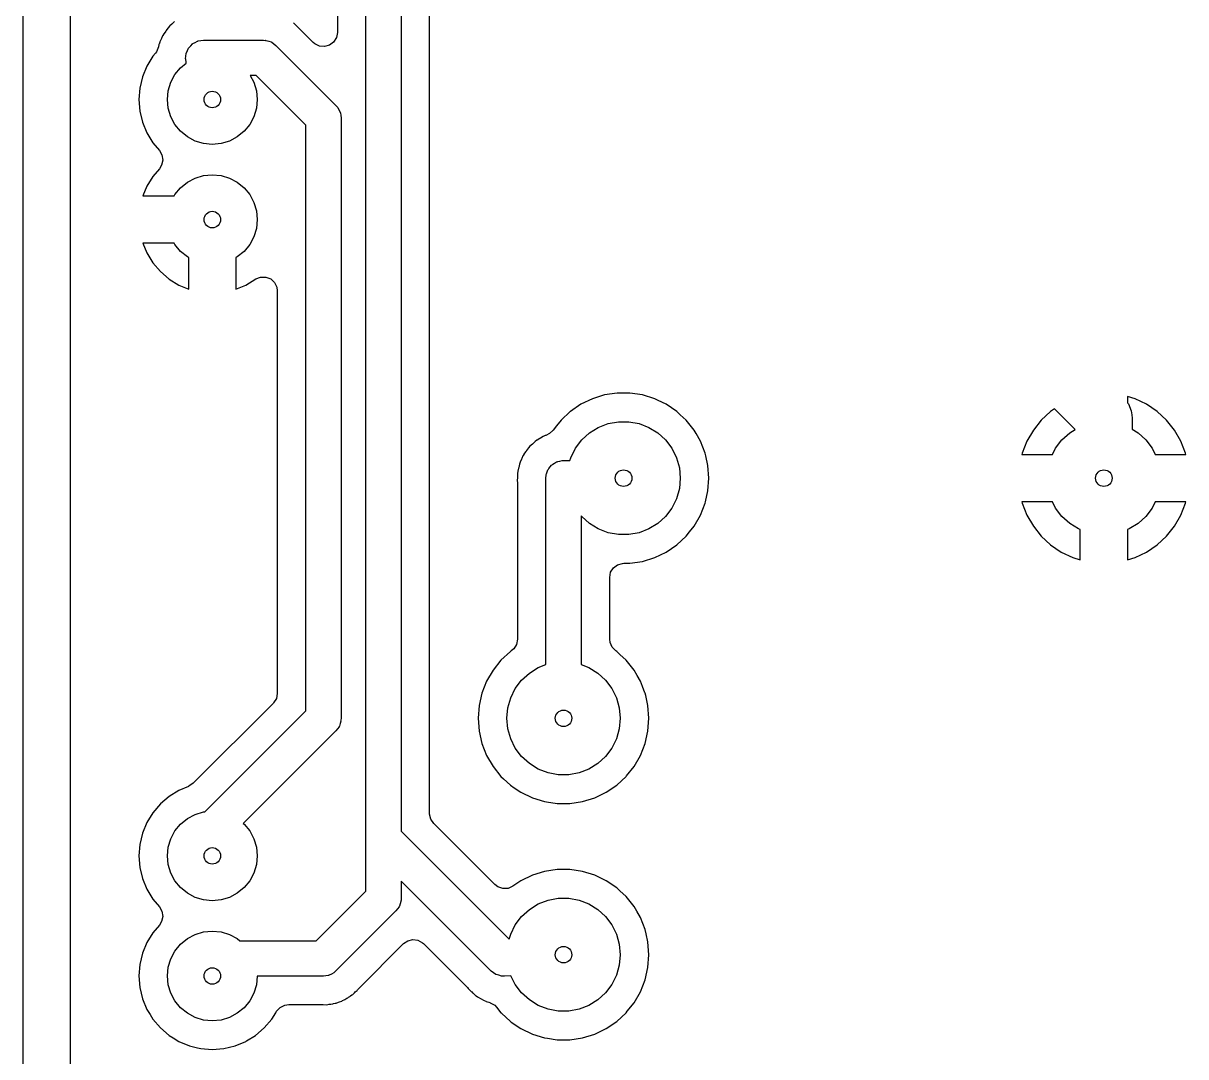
# Model space of a CAD drawing. Extents: x 0.79 to 9.84, y -6.5 to -0.79.
# Drawn here: x 0.787 to 1.756, y -4.419 to -3.559 of the extents above; entities that cross this region are included whole.
import ezdxf

# ---------------------------------------------------------------- set-up
doc = ezdxf.new("R2010")
doc.units = 0
doc.header["$MEASUREMENT"] = 0
doc.layers.add('BLACK', color=7, linetype='CONTINUOUS')

msp = doc.modelspace()

# ---------------------------------------------------------------- linework, layer by layer
at = {"layer": 'BLACK', "linetype": 'CONTINUOUS'}
for p, q in [((0.7874, -6.49606), (0.7874, -0.7874)), ((0.82677, -3.74173), (0.82677, -2.5874)), ((1.07264, -4.28129), (1.07264, -2.89352)), ((1.10217, -2.8874), (1.10217, -4.23129)), ((1.049, -2.90819), (1.049, -3.56626)), ((1.12581, -4.1374), (1.12581, -3.50709)), ((0.90786, -3.56255), (0.90652, -3.56452)), ((0.9081, -3.56232), (0.90786, -3.56255)), ((0.90786, -3.56255), (0.90786, -3.56255)), ((0.90922, -3.56107), (0.9081, -3.56232)), ((0.90942, -3.5608), (0.90922, -3.56107)), ((0.91123, -3.55925), (0.90942, -3.5608)), ((0.90942, -3.5608), (0.90942, -3.5608)), ((0.91176, -3.55877), (0.91123, -3.55925)), ((0.91347, -3.55711), (0.91176, -3.55877)), ((1.01435, -3.56), (1.01255, -3.55811)), ((1.0148, -3.56048), (1.01435, -3.56)), ((1.01501, -3.56069), (1.0148, -3.56048)), ((1.0289, -3.57459), (1.01501, -3.56069)), ((0.90225, -3.57185), (0.9012, -3.57399)), ((0.90255, -3.5712), (0.90225, -3.57185)), ((0.90346, -3.569), (0.90255, -3.5712)), ((0.90365, -3.56873), (0.90346, -3.569)), ((0.90346, -3.569), (0.90346, -3.569)), ((0.90449, -3.56728), (0.90365, -3.56873)), ((0.90464, -3.56698), (0.90449, -3.56728)), ((0.9061, -3.5651), (0.90464, -3.56698)), ((0.90464, -3.56698), (0.90464, -3.56698)), ((0.90652, -3.56452), (0.9061, -3.5651)), ((0.93526, -3.573), (0.9374, -3.57264)), ((0.9374, -3.57264), (0.9874, -3.57264)), ((0.9874, -3.57264), (0.98892, -3.57276)), ((1.0482, -3.57052), (1.04592, -3.57419)), ((1.049, -3.56626), (1.0482, -3.57052)), ((0.89848, -3.5822), (0.89747, -3.58357)), ((0.90007, -3.57818), (0.89848, -3.5822)), ((0.90045, -3.57621), (0.90007, -3.57818)), ((0.90046, -3.57621), (0.90045, -3.57621)), ((0.90058, -3.5759), (0.90046, -3.57621)), ((0.90112, -3.57432), (0.90058, -3.5759)), ((0.9012, -3.57399), (0.90112, -3.57432)), ((0.9012, -3.57399), (0.9012, -3.57399)), ((0.92323, -3.58327), (0.92417, -3.58132)), ((0.92417, -3.58132), (0.92504, -3.57933)), ((0.92504, -3.57933), (0.92522, -3.57913)), ((0.92522, -3.57913), (0.92534, -3.57889)), ((0.92534, -3.57889), (0.92686, -3.57735)), ((0.92686, -3.57735), (0.92833, -3.57575)), ((0.92833, -3.57575), (0.92857, -3.57563)), ((0.92857, -3.57563), (0.92875, -3.57544)), ((0.92875, -3.57544), (0.9307, -3.57447)), ((0.9307, -3.57447), (0.93261, -3.57344)), ((0.93261, -3.57344), (0.93287, -3.57339)), ((0.93287, -3.57339), (0.9331, -3.57328)), ((0.9331, -3.57328), (0.93526, -3.573)), ((0.98892, -3.57276), (0.98923, -3.57275)), ((0.98923, -3.57275), (0.9894, -3.5728)), ((0.9894, -3.5728), (0.98983, -3.57284)), ((0.98983, -3.57284), (0.99185, -3.57353)), ((0.99185, -3.57353), (0.99389, -3.57414)), ((0.99389, -3.57414), (0.99414, -3.57432)), ((0.99414, -3.57432), (0.99443, -3.57442)), ((0.99443, -3.57442), (0.99611, -3.57572)), ((0.99611, -3.57572), (0.99784, -3.57696)), ((0.99784, -3.57696), (1.04784, -3.62696)), ((1.03013, -3.57566), (1.0289, -3.57459)), ((1.034, -3.57759), (1.03013, -3.57566)), ((1.03831, -3.57798), (1.034, -3.57759)), ((1.04247, -3.5768), (1.03831, -3.57798)), ((1.04592, -3.57419), (1.04247, -3.5768)), ((0.89534, -3.58606), (0.89032, -3.59425)), ((0.89747, -3.58357), (0.89534, -3.58606)), ((0.91844, -3.5956), (0.92322, -3.59167)), ((0.92265, -3.5881), (0.92291, -3.58594)), ((0.9227, -3.58846), (0.92265, -3.5881)), ((0.92269, -3.58862), (0.9227, -3.58846)), ((0.92276, -3.5889), (0.92269, -3.58862)), ((0.92297, -3.59052), (0.92276, -3.5889)), ((0.92291, -3.58594), (0.92309, -3.58378)), ((0.92322, -3.59167), (0.92297, -3.59052)), ((0.92309, -3.58378), (0.9232, -3.58354)), ((0.9232, -3.58354), (0.92323, -3.58327)), ((0.89032, -3.59425), (0.88665, -3.60313)), ((0.91033, -3.60773), (0.91378, -3.60127)), ((0.91378, -3.60127), (0.91844, -3.5956)), ((0.88665, -3.60313), (0.8844, -3.61247)), ((0.88665, -3.60313), (0.88665, -3.60313)), ((0.9082, -3.61475), (0.91033, -3.60773)), ((0.98129, -3.60217), (0.97646, -3.60217)), ((0.97646, -3.60217), (0.97944, -3.60773)), ((0.97944, -3.60773), (0.98156, -3.61475)), ((1.02264, -3.64352), (0.98129, -3.60217)), ((0.8844, -3.61247), (0.88365, -3.62205)), ((0.8844, -3.61247), (0.8844, -3.61247)), ((0.90748, -3.62205), (0.9082, -3.61475)), ((0.98156, -3.61475), (0.98228, -3.62205)), ((0.88365, -3.62205), (0.88365, -3.62205)), ((0.88365, -3.62205), (0.8844, -3.63163)), ((0.9082, -3.62934), (0.90748, -3.62205)), ((0.91033, -3.63636), (0.9082, -3.62934)), ((0.98156, -3.62934), (0.97944, -3.63636)), ((0.98228, -3.62205), (0.98156, -3.62934)), ((1.04784, -3.62696), (1.04883, -3.62813)), ((1.04883, -3.62813), (1.04905, -3.62833)), ((1.04905, -3.62833), (1.04914, -3.6285)), ((1.04914, -3.6285), (1.04942, -3.62882)), ((1.04942, -3.62882), (1.05035, -3.63074)), ((0.8844, -3.63163), (0.8844, -3.63163)), ((0.8844, -3.63163), (0.88665, -3.64097)), ((0.91378, -3.64283), (0.91033, -3.63636)), ((0.97944, -3.63636), (0.97598, -3.64283)), ((1.05035, -3.63074), (1.05137, -3.63261)), ((1.05137, -3.63261), (1.05142, -3.63291)), ((1.05142, -3.63291), (1.05155, -3.63319)), ((1.05155, -3.63319), (1.05181, -3.6353)), ((1.05181, -3.6353), (1.05217, -3.6374)), ((1.05217, -3.6374), (1.05217, -4.1374)), ((0.88665, -3.64097), (0.88665, -3.64097)), ((0.88665, -3.64097), (0.89032, -3.64985)), ((0.89032, -3.64985), (0.89534, -3.65804)), ((0.91844, -3.64849), (0.91378, -3.64283)), ((0.9241, -3.65315), (0.91844, -3.64849)), ((0.97133, -3.64849), (0.96566, -3.65315)), ((0.97598, -3.64283), (0.97133, -3.64849)), ((1.02264, -4.13129), (1.02264, -3.64352)), ((0.89534, -3.65804), (0.89534, -3.65804)), ((0.89534, -3.65804), (0.90079, -3.66442)), ((0.93057, -3.6566), (0.9241, -3.65315)), ((0.93759, -3.65873), (0.93057, -3.6566)), ((0.94488, -3.65945), (0.93759, -3.65873)), ((0.95218, -3.65873), (0.94488, -3.65945)), ((0.95919, -3.6566), (0.95218, -3.65873)), ((0.96566, -3.65315), (0.95919, -3.6566)), ((0.90079, -3.66442), (0.90295, -3.66817)), ((0.90295, -3.66817), (0.90361, -3.67244)), ((0.90267, -3.67667), (0.90079, -3.67971)), ((0.90361, -3.67244), (0.90267, -3.67667)), ((0.89536, -3.68607), (0.89034, -3.69426)), ((0.90079, -3.67971), (0.89536, -3.68607)), ((0.9241, -3.69095), (0.93057, -3.68749)), ((0.93057, -3.68749), (0.93759, -3.68536)), ((0.93759, -3.68536), (0.94488, -3.68465)), ((0.94488, -3.68465), (0.95218, -3.68536)), ((0.95218, -3.68536), (0.95919, -3.68749)), ((0.95919, -3.68749), (0.96566, -3.69095)), ((0.89034, -3.69426), (0.88698, -3.70236)), ((0.89034, -3.69426), (0.89034, -3.69426)), ((0.91378, -3.70127), (0.91844, -3.6956)), ((0.91844, -3.6956), (0.9241, -3.69095)), ((0.96566, -3.69095), (0.97133, -3.6956)), ((0.97133, -3.6956), (0.97598, -3.70127)), ((0.88698, -3.70236), (0.9132, -3.70236)), ((0.9132, -3.70236), (0.91378, -3.70127)), ((0.97598, -3.70127), (0.97944, -3.70773)), ((0.97944, -3.70773), (0.98156, -3.71475)), ((0.98156, -3.71475), (0.98228, -3.72205)), ((0.98228, -3.72205), (0.98156, -3.72934)), ((0.97944, -3.73636), (0.97598, -3.74283)), ((0.98156, -3.72934), (0.97944, -3.73636)), ((0.82677, -4.35197), (0.82677, -3.74173)), ((0.9132, -3.74173), (0.88698, -3.74173)), ((0.88698, -3.74173), (0.89034, -3.74984)), ((0.91378, -3.74283), (0.9132, -3.74173)), ((0.91844, -3.74849), (0.91378, -3.74283)), ((0.97598, -3.74283), (0.97133, -3.74849)), ((0.89034, -3.74984), (0.89034, -3.74984)), ((0.89034, -3.74984), (0.89536, -3.75803)), ((0.9241, -3.75315), (0.91844, -3.74849)), ((0.9252, -3.75373), (0.9241, -3.75315)), ((0.9252, -3.77994), (0.9252, -3.75373)), ((0.96566, -3.75315), (0.96457, -3.75373)), ((0.96457, -3.75373), (0.96457, -3.77994)), ((0.97133, -3.74849), (0.96566, -3.75315)), ((0.89536, -3.75803), (0.9016, -3.76533)), ((0.9016, -3.76533), (0.9016, -3.76533)), ((0.9016, -3.76533), (0.9089, -3.77157)), ((0.9089, -3.77157), (0.91709, -3.77659)), ((0.97267, -3.77659), (0.98107, -3.77144)), ((0.98107, -3.77144), (0.98511, -3.76989)), ((0.98511, -3.76989), (0.98944, -3.76991)), ((0.98944, -3.76991), (0.99347, -3.7715)), ((0.99347, -3.7715), (0.99665, -3.77443)), ((0.99665, -3.77443), (0.99856, -3.77831)), ((0.91709, -3.77659), (0.91709, -3.77659)), ((0.91709, -3.77659), (0.9252, -3.77994)), ((0.96457, -3.77994), (0.97267, -3.77659)), ((0.97267, -3.77659), (0.97267, -3.77659)), ((0.99856, -3.77831), (0.999, -3.78148)), ((0.999, -3.78148), (0.999, -4.11662)), ((1.26143, -3.87123), (1.25186, -3.87584)), ((1.27158, -3.8681), (1.26143, -3.87123)), ((1.26143, -3.87123), (1.26143, -3.87123)), ((1.28209, -3.86652), (1.27158, -3.8681)), ((1.27158, -3.8681), (1.27158, -3.8681)), ((1.29271, -3.86652), (1.28209, -3.86652)), ((1.28209, -3.86652), (1.28209, -3.86652)), ((1.30322, -3.8681), (1.29271, -3.86652)), ((1.29271, -3.86652), (1.29271, -3.86652)), ((1.31337, -3.87123), (1.30322, -3.8681)), ((1.30322, -3.8681), (1.30322, -3.8681)), ((1.31621, -3.8726), (1.31337, -3.87123)), ((1.31337, -3.87123), (1.31337, -3.87123)), ((1.31337, -3.87123), (1.31337, -3.87123)), ((1.31337, -3.87123), (1.31337, -3.87123)), ((1.32294, -3.87584), (1.31621, -3.8726)), ((1.71336, -3.87125), (1.70709, -3.86931)), ((1.70709, -3.86931), (1.70709, -3.87458)), ((1.72293, -3.87586), (1.71336, -3.87125)), ((1.24298, -3.88192), (1.23529, -3.88905)), ((1.24308, -3.88183), (1.24298, -3.88192)), ((1.25186, -3.87584), (1.24308, -3.88183)), ((1.24308, -3.88183), (1.24308, -3.88183)), ((1.25186, -3.87584), (1.25186, -3.87584)), ((1.33172, -3.88183), (1.32294, -3.87584)), ((1.33464, -3.88454), (1.33172, -3.88183)), ((1.33172, -3.88183), (1.33172, -3.88183)), ((1.64309, -3.88184), (1.63531, -3.88906)), ((1.64627, -3.87968), (1.64309, -3.88184)), ((1.64309, -3.88184), (1.64309, -3.88184)), ((1.66348, -3.89688), (1.64627, -3.87968)), ((1.70709, -3.87458), (1.70786, -3.87559)), ((1.70786, -3.87559), (1.71022, -3.88129)), ((1.71022, -3.88129), (1.71065, -3.88454)), ((1.73171, -3.88184), (1.72293, -3.87586)), ((1.72293, -3.87586), (1.72293, -3.87586)), ((1.7395, -3.88906), (1.73171, -3.88184)), ((1.23529, -3.88905), (1.23153, -3.89377)), ((1.26634, -3.89511), (1.27447, -3.89196)), ((1.27447, -3.89196), (1.28304, -3.89036)), ((1.28304, -3.89036), (1.29176, -3.89036)), ((1.29176, -3.89036), (1.30033, -3.89196)), ((1.30033, -3.89196), (1.30846, -3.89511)), ((1.33951, -3.88905), (1.33464, -3.88454)), ((1.34613, -3.89736), (1.33951, -3.88905)), ((1.63531, -3.88907), (1.62869, -3.89737)), ((1.63531, -3.88906), (1.63531, -3.88907)), ((1.71065, -3.88454), (1.71102, -3.8874)), ((1.71102, -3.8874), (1.71102, -3.8967)), ((1.7395, -3.88907), (1.7395, -3.88906)), ((1.74612, -3.89737), (1.7395, -3.88907)), ((1.22257, -3.9018), (1.22218, -3.90193)), ((1.22572, -3.90027), (1.22257, -3.9018)), ((1.22833, -3.89765), (1.22572, -3.90027)), ((1.22839, -3.8977), (1.22833, -3.89765)), ((1.22867, -3.89736), (1.22839, -3.8977)), ((1.23153, -3.89377), (1.22867, -3.89736)), ((1.22867, -3.89736), (1.22867, -3.89736)), ((1.25249, -3.90557), (1.25893, -3.8997)), ((1.25893, -3.8997), (1.26634, -3.89511)), ((1.30846, -3.89511), (1.31587, -3.8997)), ((1.31587, -3.8997), (1.32232, -3.90557)), ((1.34781, -3.90027), (1.34613, -3.89736)), ((1.34613, -3.89736), (1.34613, -3.89736)), ((1.34613, -3.89736), (1.34613, -3.89736)), ((1.35145, -3.90656), (1.34781, -3.90027)), ((1.62868, -3.89737), (1.62337, -3.90657)), ((1.62869, -3.89737), (1.62868, -3.89737)), ((1.65249, -3.90557), (1.65893, -3.8997)), ((1.65893, -3.8997), (1.66348, -3.89688)), ((1.71102, -3.8967), (1.71587, -3.8997)), ((1.71587, -3.8997), (1.72232, -3.90557)), ((1.75143, -3.90657), (1.74612, -3.89737)), ((1.74612, -3.89737), (1.74612, -3.89737)), ((1.20937, -3.91087), (1.20817, -3.9122)), ((1.20942, -3.91081), (1.20937, -3.91087)), ((1.21142, -3.90909), (1.20942, -3.91081)), ((1.20942, -3.91081), (1.20942, -3.91081)), ((1.21186, -3.90869), (1.21142, -3.90909)), ((1.21377, -3.90687), (1.21186, -3.90869)), ((1.21384, -3.90683), (1.21377, -3.90687)), ((1.21377, -3.90687), (1.21377, -3.90687)), ((1.21528, -3.90577), (1.21384, -3.90683)), ((1.21535, -3.90572), (1.21528, -3.90577)), ((1.21765, -3.90444), (1.21535, -3.90572)), ((1.21535, -3.90572), (1.21535, -3.90572)), ((1.21817, -3.90414), (1.21765, -3.90444)), ((1.2204, -3.90274), (1.21817, -3.90414)), ((1.22048, -3.90271), (1.2204, -3.90274)), ((1.2204, -3.90274), (1.2204, -3.90274)), ((1.2221, -3.90197), (1.22048, -3.90271)), ((1.22218, -3.90193), (1.2221, -3.90197)), ((1.22218, -3.90193), (1.22218, -3.90193)), ((1.24723, -3.91253), (1.25249, -3.90557)), ((1.32232, -3.90557), (1.32757, -3.91253)), ((1.35533, -3.91645), (1.35145, -3.90656)), ((1.35145, -3.90656), (1.35145, -3.90656)), ((1.62337, -3.90657), (1.61949, -3.91645)), ((1.62337, -3.90657), (1.62337, -3.90657)), ((1.64723, -3.91253), (1.65249, -3.90557)), ((1.72232, -3.90557), (1.72757, -3.91253)), ((1.75531, -3.91645), (1.75143, -3.90657)), ((1.75143, -3.90657), (1.75143, -3.90657)), ((1.20261, -3.92109), (1.20236, -3.92163)), ((1.20359, -3.9188), (1.20261, -3.92109)), ((1.20365, -3.91867), (1.20359, -3.9188)), ((1.2037, -3.9186), (1.20365, -3.91867)), ((1.20365, -3.91867), (1.20365, -3.91867)), ((1.20365, -3.91867), (1.20365, -3.91867)), ((1.2046, -3.91706), (1.2037, -3.9186)), ((1.20464, -3.91698), (1.2046, -3.91706)), ((1.20625, -3.9149), (1.20464, -3.91698)), ((1.20661, -3.91442), (1.20625, -3.9149)), ((1.20811, -3.91226), (1.20661, -3.91442)), ((1.20817, -3.9122), (1.20811, -3.91226)), ((1.24269, -3.92264), (1.24335, -3.92034)), ((1.24335, -3.92034), (1.24723, -3.91253)), ((1.32757, -3.91253), (1.33146, -3.92034)), ((1.33146, -3.92034), (1.33384, -3.92872)), ((1.35562, -3.91772), (1.35533, -3.91645)), ((1.35583, -3.91867), (1.35562, -3.91772)), ((1.35769, -3.92681), (1.35583, -3.91867)), ((1.61949, -3.91646), (1.61921, -3.91772)), ((1.61921, -3.91772), (1.64465, -3.91772)), ((1.61921, -3.91772), (1.61921, -3.91772)), ((1.61949, -3.91645), (1.61949, -3.91646)), ((1.64465, -3.91772), (1.64723, -3.91253)), ((1.72757, -3.91253), (1.73015, -3.91772)), ((1.73015, -3.91772), (1.7556, -3.91772)), ((1.75531, -3.91646), (1.75531, -3.91645)), ((1.7556, -3.91772), (1.75531, -3.91646)), ((1.7556, -3.91772), (1.7556, -3.91772)), ((1.1999, -3.92901), (1.19924, -3.93156)), ((1.20004, -3.92843), (1.1999, -3.92901)), ((1.20057, -3.92585), (1.20004, -3.92843)), ((1.2006, -3.92577), (1.20057, -3.92584)), ((1.20057, -3.92584), (1.20057, -3.92585)), ((1.20118, -3.92408), (1.2006, -3.92577)), ((1.2012, -3.92399), (1.20118, -3.92408)), ((1.20236, -3.92163), (1.2012, -3.92399)), ((1.22382, -3.9321), (1.22442, -3.93037)), ((1.22442, -3.93037), (1.22479, -3.92989)), ((1.22479, -3.92989), (1.22504, -3.92933)), ((1.22504, -3.92933), (1.22628, -3.92798)), ((1.22628, -3.92798), (1.2274, -3.92654)), ((1.2274, -3.92654), (1.22792, -3.9262)), ((1.22792, -3.9262), (1.22833, -3.92575)), ((1.22833, -3.92575), (1.22994, -3.92488)), ((1.22994, -3.92488), (1.23147, -3.92388)), ((1.23147, -3.92388), (1.23207, -3.92373)), ((1.23207, -3.92373), (1.23261, -3.92344)), ((1.23261, -3.92344), (1.23441, -3.92314)), ((1.23441, -3.92314), (1.23618, -3.92269)), ((1.23618, -3.92269), (1.2368, -3.92274)), ((1.2368, -3.92274), (1.2374, -3.92264)), ((1.2374, -3.92264), (1.24269, -3.92264)), ((1.33384, -3.92872), (1.33465, -3.9374)), ((1.35849, -3.9374), (1.35769, -3.92681)), ((1.19898, -3.93673), (1.19885, -3.93936)), ((1.19885, -3.93936), (1.19886, -3.93944)), ((1.19886, -3.93944), (1.199, -3.94122)), ((1.199, -3.93613), (1.19898, -3.93673)), ((1.19901, -3.93341), (1.199, -3.9335)), ((1.199, -3.9335), (1.199, -3.93613)), ((1.19924, -3.93164), (1.19901, -3.93341)), ((1.19924, -3.93156), (1.19924, -3.93156)), ((1.19924, -3.93156), (1.19924, -3.93164)), ((1.22264, -3.9374), (1.22284, -3.93497)), ((1.22264, -4.09267), (1.22264, -3.9374)), ((1.22284, -3.93497), (1.22304, -3.93439)), ((1.22304, -3.93439), (1.22309, -3.93378)), ((1.22309, -3.93378), (1.22382, -3.9321)), ((1.33465, -3.9374), (1.33384, -3.94608)), ((1.35769, -3.948), (1.35849, -3.9374)), ((1.199, -3.94122), (1.199, -4.07157)), ((1.33384, -3.94608), (1.33146, -3.95447)), ((1.35562, -3.95709), (1.35769, -3.948)), ((1.33146, -3.95447), (1.32757, -3.96227)), ((1.35145, -3.96824), (1.35533, -3.95835)), ((1.35533, -3.95835), (1.35562, -3.95709)), ((1.64465, -3.95709), (1.61921, -3.95709)), ((1.61921, -3.95709), (1.61949, -3.95835)), ((1.61949, -3.95835), (1.61949, -3.95835)), ((1.61949, -3.95835), (1.62337, -3.96824)), ((1.64723, -3.96227), (1.64465, -3.95709)), ((1.73015, -3.95709), (1.72757, -3.96227)), ((1.7556, -3.95709), (1.73015, -3.95709)), ((1.75143, -3.96824), (1.75531, -3.95835)), ((1.75531, -3.95835), (1.7556, -3.95709)), ((1.75531, -3.95835), (1.75531, -3.95835)), ((1.25249, -3.96923), (1.25217, -3.9688)), ((1.25217, -3.9688), (1.25217, -4.09267)), ((1.25893, -3.9751), (1.25249, -3.96923)), ((1.32232, -3.96923), (1.31587, -3.9751)), ((1.32757, -3.96227), (1.32232, -3.96923)), ((1.34613, -3.97744), (1.35145, -3.96824)), ((1.62337, -3.96824), (1.62337, -3.96824)), ((1.62337, -3.96824), (1.62868, -3.97743)), ((1.65249, -3.96923), (1.64723, -3.96227)), ((1.65893, -3.9751), (1.65249, -3.96923)), ((1.72232, -3.96923), (1.71587, -3.9751)), ((1.72757, -3.96227), (1.72232, -3.96923)), ((1.74612, -3.97743), (1.75143, -3.96824)), ((1.75143, -3.96824), (1.75143, -3.96824)), ((1.26634, -3.97969), (1.25893, -3.9751)), ((1.31587, -3.9751), (1.30846, -3.97969)), ((1.34243, -3.9821), (1.34613, -3.97745)), ((1.34613, -3.97745), (1.34613, -3.97744)), ((1.34613, -3.97745), (1.34613, -3.97745)), ((1.62868, -3.97743), (1.62869, -3.97743)), ((1.62869, -3.97743), (1.63531, -3.98574)), ((1.66634, -3.97969), (1.65893, -3.9751)), ((1.71587, -3.9751), (1.70846, -3.97969)), ((1.7395, -3.98574), (1.74612, -3.97743)), ((1.74612, -3.97743), (1.74612, -3.97743)), ((1.27447, -3.98284), (1.26634, -3.97969)), ((1.28304, -3.98444), (1.27447, -3.98284)), ((1.29176, -3.98444), (1.28304, -3.98444)), ((1.30033, -3.98284), (1.29176, -3.98444)), ((1.30846, -3.97969), (1.30033, -3.98284)), ((1.33172, -3.99298), (1.33951, -3.98575)), ((1.33951, -3.98575), (1.34243, -3.9821)), ((1.63531, -3.98574), (1.63531, -3.98574)), ((1.63531, -3.98574), (1.64309, -3.99296)), ((1.66772, -3.98022), (1.66634, -3.97969)), ((1.66772, -4.00549), (1.66772, -3.98022)), ((1.70846, -3.97969), (1.70709, -3.98022)), ((1.70709, -3.98022), (1.70709, -4.00549)), ((1.73171, -3.99296), (1.7395, -3.98574)), ((1.7395, -3.98574), (1.7395, -3.98574)), ((1.32294, -3.99896), (1.33172, -3.99298)), ((1.64309, -3.99296), (1.64309, -3.99296)), ((1.64309, -3.99296), (1.65187, -3.99895)), ((1.72293, -3.99895), (1.73171, -3.99296)), ((1.28649, -4.00834), (1.28758, -4.00829)), ((1.28758, -4.00829), (1.29271, -4.00829)), ((1.29271, -4.00829), (1.30322, -4.0067)), ((1.29271, -4.00829), (1.29271, -4.00829)), ((1.30322, -4.0067), (1.31337, -4.00357)), ((1.31337, -4.00357), (1.32294, -3.99896)), ((1.65187, -3.99895), (1.65187, -3.99895)), ((1.65187, -3.99895), (1.66144, -4.00355)), ((1.66144, -4.00355), (1.66772, -4.00549)), ((1.70709, -4.00549), (1.71336, -4.00355)), ((1.71336, -4.00355), (1.72293, -3.99895)), ((1.72293, -3.99895), (1.72293, -3.99895)), ((1.27581, -4.02006), (1.2766, -4.01581)), ((1.2766, -4.01581), (1.27888, -4.01213)), ((1.27888, -4.01213), (1.28233, -4.00952)), ((1.28233, -4.00952), (1.28649, -4.00834)), ((1.27581, -4.07157), (1.27581, -4.02006)), ((1.1982, -4.07582), (1.19592, -4.0795)), ((1.199, -4.07157), (1.1982, -4.07582)), ((1.27613, -4.07429), (1.27581, -4.07157)), ((1.27788, -4.07825), (1.27613, -4.07429)), ((1.19308, -4.08183), (1.18529, -4.08905)), ((1.19386, -4.0813), (1.19308, -4.08183)), ((1.19592, -4.0795), (1.19386, -4.0813)), ((1.28095, -4.0813), (1.27788, -4.07825)), ((1.28172, -4.08183), (1.28095, -4.0813)), ((1.2843, -4.08422), (1.28172, -4.08183)), ((1.28172, -4.08183), (1.28172, -4.08183)), ((1.28951, -4.08905), (1.2843, -4.08422)), ((1.18529, -4.08905), (1.17867, -4.09736)), ((1.20893, -4.0997), (1.21634, -4.09511)), ((1.21634, -4.09511), (1.22264, -4.09267)), ((1.25217, -4.09267), (1.25846, -4.09511)), ((1.25846, -4.09511), (1.26587, -4.0997)), ((1.29613, -4.09736), (1.28951, -4.08905)), ((1.17867, -4.09736), (1.17336, -4.10656)), ((1.20249, -4.10557), (1.20893, -4.0997)), ((1.26587, -4.0997), (1.27232, -4.10557)), ((1.29865, -4.10172), (1.29613, -4.09736)), ((1.29613, -4.09736), (1.29613, -4.09736)), ((1.29613, -4.09736), (1.29613, -4.09736)), ((1.30145, -4.10656), (1.29865, -4.10172)), ((1.17336, -4.10656), (1.16947, -4.11645)), ((1.17336, -4.10656), (1.17336, -4.10656)), ((1.19335, -4.12034), (1.19723, -4.11253)), ((1.19723, -4.11253), (1.20249, -4.10557)), ((1.27232, -4.10557), (1.27757, -4.11253)), ((1.27757, -4.11253), (1.28146, -4.12034)), ((1.30315, -4.11091), (1.30145, -4.10656)), ((1.30145, -4.10656), (1.30145, -4.10656)), ((1.30519, -4.1161), (1.30315, -4.11091)), ((0.9982, -4.12087), (0.99592, -4.12455)), ((0.999, -4.11662), (0.9982, -4.12087)), ((1.16947, -4.11645), (1.16711, -4.12681)), ((1.19096, -4.12872), (1.19335, -4.12034)), ((1.28146, -4.12034), (1.28384, -4.12872)), ((1.30533, -4.11645), (1.30519, -4.1161)), ((1.3058, -4.1185), (1.30533, -4.11645)), ((1.30769, -4.12681), (1.3058, -4.1185)), ((0.99555, -4.12494), (0.92897, -4.19151)), ((0.93875, -4.21517), (1.02264, -4.13129)), ((0.99592, -4.12455), (0.99555, -4.12494)), ((1.16711, -4.12681), (1.16632, -4.1374)), ((1.19016, -4.1374), (1.19096, -4.12872)), ((1.28384, -4.12872), (1.28465, -4.1374)), ((1.30849, -4.1374), (1.30769, -4.12681)), ((1.05127, -4.14185), (1.05067, -4.14389)), ((1.05196, -4.13983), (1.05127, -4.14185)), ((1.052, -4.1394), (1.05196, -4.13983)), ((1.05205, -4.13923), (1.052, -4.1394)), ((1.05217, -4.1374), (1.05204, -4.13892)), ((1.05204, -4.13892), (1.05205, -4.13923)), ((1.12581, -4.21662), (1.12581, -4.1374)), ((1.16632, -4.1374), (1.16711, -4.148)), ((1.19096, -4.14608), (1.19016, -4.1374)), ((1.28465, -4.1374), (1.28384, -4.14608)), ((1.30769, -4.148), (1.30849, -4.1374)), ((1.04784, -4.14784), (0.97069, -4.225)), ((1.04908, -4.14611), (1.04784, -4.14784)), ((1.05039, -4.14443), (1.04908, -4.14611)), ((1.05049, -4.14414), (1.05039, -4.14443)), ((1.05067, -4.14389), (1.05049, -4.14414)), ((1.16711, -4.148), (1.16947, -4.15835)), ((1.19335, -4.15447), (1.19096, -4.14608)), ((1.28384, -4.14608), (1.28146, -4.15447)), ((1.30533, -4.15835), (1.30769, -4.148)), ((1.16947, -4.15835), (1.17336, -4.16824)), ((1.19723, -4.16227), (1.19335, -4.15447)), ((1.20249, -4.16923), (1.19723, -4.16227)), ((1.27757, -4.16227), (1.27232, -4.16923)), ((1.28146, -4.15447), (1.27757, -4.16227)), ((1.30145, -4.16824), (1.30533, -4.15835)), ((1.17336, -4.16824), (1.17336, -4.16824)), ((1.17336, -4.16824), (1.17867, -4.17745)), ((1.20893, -4.1751), (1.20249, -4.16923)), ((1.27232, -4.16923), (1.26587, -4.1751)), ((1.29613, -4.17744), (1.30145, -4.16824)), ((1.17867, -4.17745), (1.18529, -4.18575)), ((1.21634, -4.17969), (1.20893, -4.1751)), ((1.22447, -4.18284), (1.21634, -4.17969)), ((1.25846, -4.17969), (1.25033, -4.18284)), ((1.26587, -4.1751), (1.25846, -4.17969)), ((1.28981, -4.18537), (1.29613, -4.17745)), ((1.29613, -4.17745), (1.29613, -4.17744)), ((1.29613, -4.17745), (1.29613, -4.17745)), ((0.92897, -4.19151), (0.92541, -4.19396)), ((1.18529, -4.18575), (1.18751, -4.18781)), ((1.18751, -4.18781), (1.19308, -4.19298)), ((1.23304, -4.18444), (1.22447, -4.18284)), ((1.24176, -4.18444), (1.23304, -4.18444)), ((1.25033, -4.18284), (1.24176, -4.18444)), ((1.28172, -4.19298), (1.28951, -4.18575)), ((1.28951, -4.18575), (1.28981, -4.18537)), ((0.91708, -4.19741), (0.90889, -4.20243)), ((0.92516, -4.19407), (0.91708, -4.19741)), ((0.92541, -4.19396), (0.92516, -4.19407)), ((1.19308, -4.19298), (1.1963, -4.19517)), ((1.1963, -4.19517), (1.20186, -4.19896)), ((1.20186, -4.19896), (1.20186, -4.19896)), ((1.20186, -4.19896), (1.20186, -4.19896)), ((1.20186, -4.19896), (1.21143, -4.20357)), ((1.26337, -4.20357), (1.27294, -4.19896)), ((1.27294, -4.19896), (1.28172, -4.19298)), ((0.90158, -4.20867), (0.89534, -4.21598)), ((0.90889, -4.20243), (0.90158, -4.20867)), ((1.21143, -4.20357), (1.21143, -4.20357)), ((1.21143, -4.20357), (1.21143, -4.20357)), ((1.21143, -4.20357), (1.22158, -4.2067)), ((1.22158, -4.2067), (1.22158, -4.2067)), ((1.22158, -4.2067), (1.22158, -4.2067)), ((1.22158, -4.2067), (1.22158, -4.2067)), ((1.22158, -4.2067), (1.22317, -4.20694)), ((1.22317, -4.20694), (1.23209, -4.20829)), ((1.23209, -4.20829), (1.23209, -4.20829)), ((1.23209, -4.20829), (1.23209, -4.20829)), ((1.23209, -4.20829), (1.24271, -4.20829)), ((1.24271, -4.20829), (1.25322, -4.2067)), ((1.24271, -4.20829), (1.24271, -4.20829)), ((1.25322, -4.2067), (1.26337, -4.20357)), ((0.89534, -4.21598), (0.89032, -4.22417)), ((0.91844, -4.22552), (0.9241, -4.22087)), ((0.9241, -4.22087), (0.93057, -4.21741)), ((0.93057, -4.21741), (0.93759, -4.21529)), ((0.93759, -4.21529), (0.93875, -4.21517)), ((1.12582, -4.21716), (1.12581, -4.21662)), ((1.12681, -4.22137), (1.12582, -4.21716)), ((0.89032, -4.22417), (0.88665, -4.23305)), ((0.91378, -4.23119), (0.91844, -4.22552)), ((0.97069, -4.225), (0.97133, -4.22552)), ((0.97133, -4.22552), (0.97598, -4.23119)), ((1.12925, -4.22494), (1.12681, -4.22137)), ((1.18018, -4.27587), (1.12925, -4.22494)), ((0.88665, -4.23305), (0.8844, -4.24239)), ((0.88665, -4.23305), (0.88665, -4.23305)), ((0.9082, -4.24467), (0.91033, -4.23766)), ((0.91033, -4.23766), (0.91378, -4.23119)), ((0.97598, -4.23119), (0.97944, -4.23766)), ((0.97944, -4.23766), (0.98156, -4.24467)), ((1.10217, -4.23129), (1.19218, -4.3213)), ((0.8844, -4.24239), (0.88365, -4.25197)), ((0.8844, -4.24239), (0.8844, -4.24239)), ((0.90748, -4.25197), (0.9082, -4.24467)), ((0.98156, -4.24467), (0.98228, -4.25197)), ((0.88365, -4.25197), (0.88365, -4.25197)), ((0.88365, -4.25197), (0.8844, -4.26155)), ((0.9082, -4.25927), (0.90748, -4.25197)), ((0.91033, -4.26628), (0.9082, -4.25927)), ((0.98156, -4.25927), (0.97944, -4.26628)), ((0.98228, -4.25197), (0.98156, -4.25927)), ((0.8844, -4.26155), (0.8844, -4.26155)), ((0.8844, -4.26155), (0.88665, -4.27089)), ((0.91378, -4.27275), (0.91033, -4.26628)), ((0.97944, -4.26628), (0.97598, -4.27275)), ((1.21143, -4.26808), (1.20186, -4.27269)), ((1.22158, -4.26495), (1.21143, -4.26808)), ((1.21143, -4.26808), (1.21143, -4.26808)), ((1.23209, -4.26337), (1.22158, -4.26495)), ((1.22158, -4.26495), (1.22158, -4.26495)), ((1.24271, -4.26337), (1.23209, -4.26337)), ((1.23209, -4.26337), (1.23209, -4.26337)), ((1.25322, -4.26495), (1.24271, -4.26337)), ((1.24271, -4.26337), (1.24271, -4.26337)), ((1.26337, -4.26808), (1.25322, -4.26495)), ((1.25322, -4.26495), (1.25322, -4.26495)), ((1.26776, -4.2702), (1.26337, -4.26808)), ((1.26337, -4.26808), (1.26337, -4.26808)), ((1.26337, -4.26808), (1.26337, -4.26808)), ((1.26337, -4.26808), (1.26337, -4.26808)), ((0.88665, -4.27089), (0.88665, -4.27089)), ((0.88665, -4.27089), (0.89032, -4.27977)), ((0.91844, -4.27842), (0.91378, -4.27275)), ((0.9241, -4.28307), (0.91844, -4.27842)), ((0.97133, -4.27842), (0.96566, -4.28307)), ((0.97598, -4.27275), (0.97133, -4.27842)), ((1.17696, -4.34784), (1.10217, -4.27304)), ((1.10217, -4.27304), (1.10217, -4.2874)), ((1.18276, -4.27782), (1.18018, -4.27587)), ((1.18686, -4.2792), (1.18276, -4.27782)), ((1.19118, -4.27901), (1.18686, -4.2792)), ((1.19514, -4.27727), (1.19118, -4.27901)), ((1.20186, -4.27269), (1.19514, -4.27727)), ((1.20186, -4.27269), (1.20186, -4.27269)), ((1.27294, -4.27269), (1.26776, -4.2702)), ((1.28172, -4.27868), (1.27294, -4.27269)), ((1.28431, -4.28107), (1.28172, -4.27868)), ((1.28172, -4.27868), (1.28172, -4.27868)), ((0.89032, -4.27977), (0.89534, -4.28796)), ((0.89534, -4.28796), (0.89534, -4.28796)), ((0.89534, -4.28796), (0.90078, -4.29432)), ((0.93057, -4.28652), (0.9241, -4.28307)), ((0.93759, -4.28865), (0.93057, -4.28652)), ((0.94488, -4.28937), (0.93759, -4.28865)), ((0.95218, -4.28865), (0.94488, -4.28937)), ((0.95919, -4.28652), (0.95218, -4.28865)), ((0.96566, -4.28307), (0.95919, -4.28652)), ((1.03129, -4.32264), (1.07264, -4.28129)), ((1.10217, -4.2874), (1.10204, -4.28892)), ((1.10204, -4.28892), (1.10205, -4.28923)), ((1.21634, -4.29196), (1.22447, -4.28881)), ((1.22447, -4.28881), (1.23304, -4.28721)), ((1.23304, -4.28721), (1.24176, -4.28721)), ((1.24176, -4.28721), (1.25033, -4.28881)), ((1.25033, -4.28881), (1.25846, -4.29196)), ((1.28951, -4.2859), (1.28431, -4.28107)), ((1.29613, -4.29421), (1.28951, -4.2859)), ((0.90078, -4.29432), (0.90294, -4.29807)), ((0.90294, -4.29807), (0.90359, -4.30235)), ((1.09784, -4.29784), (1.04784, -4.34784)), ((1.09908, -4.29611), (1.09784, -4.29784)), ((1.10039, -4.29443), (1.09908, -4.29611)), ((1.10049, -4.29414), (1.10039, -4.29443)), ((1.10067, -4.29389), (1.10049, -4.29414)), ((1.10127, -4.29185), (1.10067, -4.29389)), ((1.10196, -4.28983), (1.10127, -4.29185)), ((1.102, -4.2894), (1.10196, -4.28983)), ((1.10205, -4.28923), (1.102, -4.2894)), ((1.20249, -4.30242), (1.20893, -4.29655)), ((1.20893, -4.29655), (1.21634, -4.29196)), ((1.25846, -4.29196), (1.26587, -4.29655)), ((1.26587, -4.29655), (1.27232, -4.30242)), ((1.29832, -4.298), (1.29613, -4.29421)), ((1.29613, -4.29421), (1.29613, -4.29421)), ((1.29613, -4.29421), (1.29613, -4.29421)), ((1.30145, -4.30341), (1.29832, -4.298)), ((0.90266, -4.30657), (0.90078, -4.30961)), ((0.90359, -4.30235), (0.90266, -4.30657)), ((1.19723, -4.30938), (1.20249, -4.30242)), ((1.27232, -4.30242), (1.27757, -4.30938)), ((1.30533, -4.3133), (1.30145, -4.30341)), ((1.30145, -4.30341), (1.30145, -4.30341)), ((0.89534, -4.31598), (0.89032, -4.32417)), ((0.90078, -4.30961), (0.89534, -4.31598)), ((0.89534, -4.31598), (0.89534, -4.31598)), ((0.9241, -4.32087), (0.93057, -4.31741)), ((0.93057, -4.31741), (0.93759, -4.31529)), ((0.93759, -4.31529), (0.94488, -4.31457)), ((0.94488, -4.31457), (0.95218, -4.31529)), ((0.95218, -4.31529), (0.95919, -4.31741)), ((0.95919, -4.31741), (0.96566, -4.32087)), ((1.19218, -4.3213), (1.19335, -4.31719)), ((1.19335, -4.31719), (1.19723, -4.30938)), ((1.27757, -4.30938), (1.28146, -4.31719)), ((1.28146, -4.31719), (1.28384, -4.32557)), ((1.30613, -4.3168), (1.30533, -4.3133)), ((1.30769, -4.32366), (1.30613, -4.3168)), ((0.89032, -4.32417), (0.88665, -4.33305)), ((0.91378, -4.33119), (0.91844, -4.32552)), ((0.91844, -4.32552), (0.9241, -4.32087)), ((0.96566, -4.32087), (0.96781, -4.32264)), ((0.96781, -4.32264), (1.03129, -4.32264)), ((1.06681, -4.36231), (1.10408, -4.32504)), ((1.10408, -4.32504), (1.10765, -4.32259)), ((1.10765, -4.32259), (1.11186, -4.3216)), ((1.11186, -4.3216), (1.11614, -4.3222)), ((1.11614, -4.3222), (1.11992, -4.32431)), ((1.11992, -4.32431), (1.12073, -4.32504)), ((1.12073, -4.32504), (1.15731, -4.36162)), ((1.28384, -4.32557), (1.28465, -4.33425)), ((1.30849, -4.33425), (1.30769, -4.32366)), ((0.88665, -4.33305), (0.8844, -4.34239)), ((0.88665, -4.33305), (0.88665, -4.33305)), ((0.91033, -4.33766), (0.91378, -4.33119)), ((1.28465, -4.33425), (1.28384, -4.34293)), ((1.30769, -4.34485), (1.30849, -4.33425)), ((0.8844, -4.34239), (0.88365, -4.35197)), ((0.8844, -4.34239), (0.8844, -4.34239)), ((0.90748, -4.35197), (0.9082, -4.34467)), ((0.9082, -4.34467), (0.91033, -4.33766)), ((1.28384, -4.34293), (1.28146, -4.35132)), ((1.30533, -4.3552), (1.30769, -4.34485)), ((0.82677, -4.8374), (0.82677, -4.35197)), ((0.88365, -4.35197), (0.88365, -4.35197)), ((0.88365, -4.35197), (0.8844, -4.36155)), ((0.9082, -4.35927), (0.90748, -4.35197)), ((0.98226, -4.35217), (0.98156, -4.35927)), ((1.0374, -4.35217), (0.98226, -4.35217)), ((1.0395, -4.35181), (1.0374, -4.35217)), ((1.04161, -4.35155), (1.0395, -4.35181)), ((1.04189, -4.35142), (1.04161, -4.35155)), ((1.0422, -4.35137), (1.04189, -4.35142)), ((1.04407, -4.35035), (1.0422, -4.35137)), ((1.04598, -4.34942), (1.04407, -4.35035)), ((1.04631, -4.34914), (1.04598, -4.34942)), ((1.04647, -4.34905), (1.04631, -4.34914)), ((1.04668, -4.34883), (1.04647, -4.34905)), ((1.04784, -4.34784), (1.04668, -4.34883)), ((1.17709, -4.34793), (1.17696, -4.34784)), ((1.17719, -4.34806), (1.17709, -4.34793)), ((1.17907, -4.34934), (1.17719, -4.34806)), ((1.18092, -4.35067), (1.17907, -4.34934)), ((1.18107, -4.35071), (1.18092, -4.35067)), ((1.18121, -4.3508), (1.18107, -4.35071)), ((1.1834, -4.3514), (1.18121, -4.3508)), ((1.18558, -4.35205), (1.1834, -4.3514)), ((1.18574, -4.35205), (1.18558, -4.35205)), ((1.18589, -4.35209), (1.18574, -4.35205)), ((1.18833, -4.35214), (1.18589, -4.35209)), ((1.19359, -4.3518), (1.18833, -4.35214)), ((1.19723, -4.35912), (1.19359, -4.3518)), ((1.28146, -4.35132), (1.27757, -4.35912)), ((1.30145, -4.36509), (1.30533, -4.3552)), ((0.8844, -4.36155), (0.8844, -4.36155)), ((0.8844, -4.36155), (0.88665, -4.37089)), ((0.91033, -4.36628), (0.9082, -4.35927)), ((0.91378, -4.37275), (0.91033, -4.36628)), ((0.97944, -4.36628), (0.97598, -4.37275)), ((0.98156, -4.35927), (0.97944, -4.36628)), ((1.0618, -4.36732), (1.06321, -4.36591)), ((1.06321, -4.36591), (1.06386, -4.3653)), ((1.06386, -4.3653), (1.06538, -4.364)), ((1.06538, -4.364), (1.06582, -4.36343)), ((1.06582, -4.36343), (1.06681, -4.36231)), ((1.15731, -4.36162), (1.15802, -4.36246)), ((1.15802, -4.36246), (1.15803, -4.36246)), ((1.15803, -4.36246), (1.15842, -4.3629)), ((1.15842, -4.3629), (1.15842, -4.3629)), ((1.15842, -4.3629), (1.15842, -4.3629)), ((1.15842, -4.3629), (1.16059, -4.36492)), ((1.16059, -4.36492), (1.16091, -4.36523)), ((1.16091, -4.36523), (1.16162, -4.36594)), ((1.16162, -4.36594), (1.16189, -4.36616)), ((1.16189, -4.36616), (1.16246, -4.36665)), ((1.20249, -4.36608), (1.19723, -4.35912)), ((1.20893, -4.37195), (1.20249, -4.36608)), ((1.27232, -4.36608), (1.26587, -4.37195)), ((1.27757, -4.35912), (1.27232, -4.36608)), ((1.29613, -4.3743), (1.30145, -4.36509)), ((0.88665, -4.37089), (0.88665, -4.37089)), ((0.88665, -4.37089), (0.89032, -4.37977)), ((0.91844, -4.37842), (0.91378, -4.37275)), ((0.97598, -4.37275), (0.97133, -4.37842)), ((1.00519, -4.37627), (1.00846, -4.37581)), ((1.00846, -4.37581), (1.03677, -4.37581)), ((1.03677, -4.37581), (1.03706, -4.37581)), ((1.03706, -4.37581), (1.04033, -4.37589)), ((1.04033, -4.37589), (1.0423, -4.37554)), ((1.0423, -4.37554), (1.04319, -4.37542)), ((1.04319, -4.37542), (1.04348, -4.37539)), ((1.04348, -4.37539), (1.04517, -4.37521)), ((1.04517, -4.37521), (1.04586, -4.375)), ((1.04586, -4.375), (1.04731, -4.37464)), ((1.04731, -4.37464), (1.04802, -4.37452)), ((1.04802, -4.37452), (1.04988, -4.37377)), ((1.04988, -4.37377), (1.05072, -4.37347)), ((1.05072, -4.37347), (1.05263, -4.37288)), ((1.05263, -4.37288), (1.05301, -4.37267)), ((1.05301, -4.37267), (1.05326, -4.37253)), ((1.05326, -4.37253), (1.0546, -4.37189)), ((1.0546, -4.37189), (1.05462, -4.37188)), ((1.05462, -4.37188), (1.05527, -4.37162)), ((1.05527, -4.37162), (1.05694, -4.37052)), ((1.05694, -4.37052), (1.05771, -4.37006)), ((1.05771, -4.37006), (1.05826, -4.36975)), ((1.05826, -4.36975), (1.05945, -4.36909)), ((1.05945, -4.36909), (1.06, -4.36862)), ((1.06, -4.36862), (1.06119, -4.36772)), ((1.06119, -4.36772), (1.0618, -4.36732)), ((1.16246, -4.36665), (1.16415, -4.36822)), ((1.16415, -4.36822), (1.16415, -4.36822)), ((1.16415, -4.36822), (1.16415, -4.36822)), ((1.16415, -4.36822), (1.1645, -4.36843)), ((1.1645, -4.36843), (1.16584, -4.36937)), ((1.16584, -4.36937), (1.16616, -4.36963)), ((1.16616, -4.36963), (1.1682, -4.3707)), ((1.1682, -4.3707), (1.16885, -4.37107)), ((1.16885, -4.37107), (1.17083, -4.37227)), ((1.17083, -4.37227), (1.17122, -4.3724)), ((1.17122, -4.3724), (1.17271, -4.37306)), ((1.17271, -4.37306), (1.17308, -4.37325)), ((1.17308, -4.37325), (1.1753, -4.37388)), ((1.1753, -4.37388), (1.17601, -4.37411)), ((1.17601, -4.37411), (1.17609, -4.37414)), ((1.17609, -4.37414), (1.17636, -4.37424)), ((1.17636, -4.37424), (1.1801, -4.37642)), ((1.21634, -4.37654), (1.20893, -4.37195)), ((1.26587, -4.37195), (1.25846, -4.37654)), ((1.29045, -4.38143), (1.29613, -4.3743)), ((1.29613, -4.3743), (1.29613, -4.3743)), ((1.29613, -4.3743), (1.29613, -4.3743)), ((0.89032, -4.37977), (0.893, -4.38413)), ((0.893, -4.38413), (0.89534, -4.38796)), ((0.9241, -4.38307), (0.91844, -4.37842)), ((0.93057, -4.38652), (0.9241, -4.38307)), ((0.96566, -4.38307), (0.95919, -4.38652)), ((0.97133, -4.37842), (0.96566, -4.38307)), ((0.99442, -4.38796), (0.9977, -4.3826)), ((0.9977, -4.3826), (0.99842, -4.38143)), ((0.99842, -4.38143), (1.00132, -4.37822)), ((1.00132, -4.37822), (1.00519, -4.37627)), ((1.1801, -4.37642), (1.18161, -4.37799)), ((1.18161, -4.37799), (1.18529, -4.3826)), ((1.18529, -4.3826), (1.18576, -4.38303)), ((1.18576, -4.38303), (1.19308, -4.38983)), ((1.22447, -4.37969), (1.21634, -4.37654)), ((1.23304, -4.38129), (1.22447, -4.37969)), ((1.24176, -4.38129), (1.23304, -4.38129)), ((1.25033, -4.37969), (1.24176, -4.38129)), ((1.25846, -4.37654), (1.25033, -4.37969)), ((1.28172, -4.38983), (1.28951, -4.3826)), ((1.28951, -4.3826), (1.29045, -4.38143)), ((0.89534, -4.38796), (0.90158, -4.39527)), ((0.90158, -4.39527), (0.90889, -4.40151)), ((0.93759, -4.38865), (0.93057, -4.38652)), ((0.94488, -4.38937), (0.93759, -4.38865)), ((0.95218, -4.38865), (0.94488, -4.38937)), ((0.95919, -4.38652), (0.95218, -4.38865)), ((0.98087, -4.40151), (0.98818, -4.39527)), ((0.98818, -4.39527), (0.99442, -4.38796)), ((1.19308, -4.38983), (1.19383, -4.39034)), ((1.19383, -4.39034), (1.20186, -4.39581)), ((1.27294, -4.39581), (1.28172, -4.38983)), ((0.90889, -4.40151), (0.91226, -4.40357)), ((0.91226, -4.40357), (0.91708, -4.40653)), ((0.97336, -4.40611), (0.98087, -4.40151)), ((1.20186, -4.39581), (1.20186, -4.39581)), ((1.20186, -4.39581), (1.20186, -4.39581)), ((1.20186, -4.39581), (1.21143, -4.40042)), ((1.21143, -4.40042), (1.21143, -4.40042)), ((1.21143, -4.40042), (1.21143, -4.40042)), ((1.21143, -4.40042), (1.22158, -4.40355)), ((1.22158, -4.40355), (1.22158, -4.40355)), ((1.22158, -4.40355), (1.22158, -4.40355)), ((1.22158, -4.40355), (1.22158, -4.40355)), ((1.22158, -4.40355), (1.22394, -4.40391)), ((1.22394, -4.40391), (1.23209, -4.40514)), ((1.23209, -4.40514), (1.23209, -4.40514)), ((1.23209, -4.40514), (1.23209, -4.40514)), ((1.23209, -4.40514), (1.24271, -4.40514)), ((1.24271, -4.40514), (1.25322, -4.40355)), ((1.24271, -4.40514), (1.24271, -4.40514)), ((1.25322, -4.40355), (1.26337, -4.40042)), ((1.26337, -4.40042), (1.27294, -4.39581)), ((0.91708, -4.40653), (0.92596, -4.4102)), ((0.92596, -4.4102), (0.93261, -4.4118)), ((0.93261, -4.4118), (0.9353, -4.41245)), ((0.9353, -4.41245), (0.9353, -4.41245)), ((0.9353, -4.41245), (0.9353, -4.41245)), ((0.9353, -4.41245), (0.94488, -4.4132)), ((0.94488, -4.4132), (0.95446, -4.41245)), ((0.94488, -4.4132), (0.94488, -4.4132)), ((0.94488, -4.4132), (0.94488, -4.4132)), ((0.95446, -4.41245), (0.9638, -4.4102)), ((0.95446, -4.41245), (0.95446, -4.41245)), ((0.95446, -4.41245), (0.95446, -4.41245)), ((0.9638, -4.4102), (0.97268, -4.40653)), ((0.9638, -4.4102), (0.9638, -4.4102)), ((0.97268, -4.40653), (0.97336, -4.40611))]:
    msp.add_line(p, q, dxfattribs=at)
at = {"layer": 'BLACK'}
for centre in [(0.94488, -3.62205), (0.94488, -3.72205), (1.2874, -3.9374), (1.6874, -3.9374), (1.2374, -4.1374), (0.94488, -4.25197), (1.2374, -4.33425), (0.94488, -4.35197)]:
    msp.add_circle(centre, 0.00689, dxfattribs=at)

doc.saveas('drawing.dxf')
